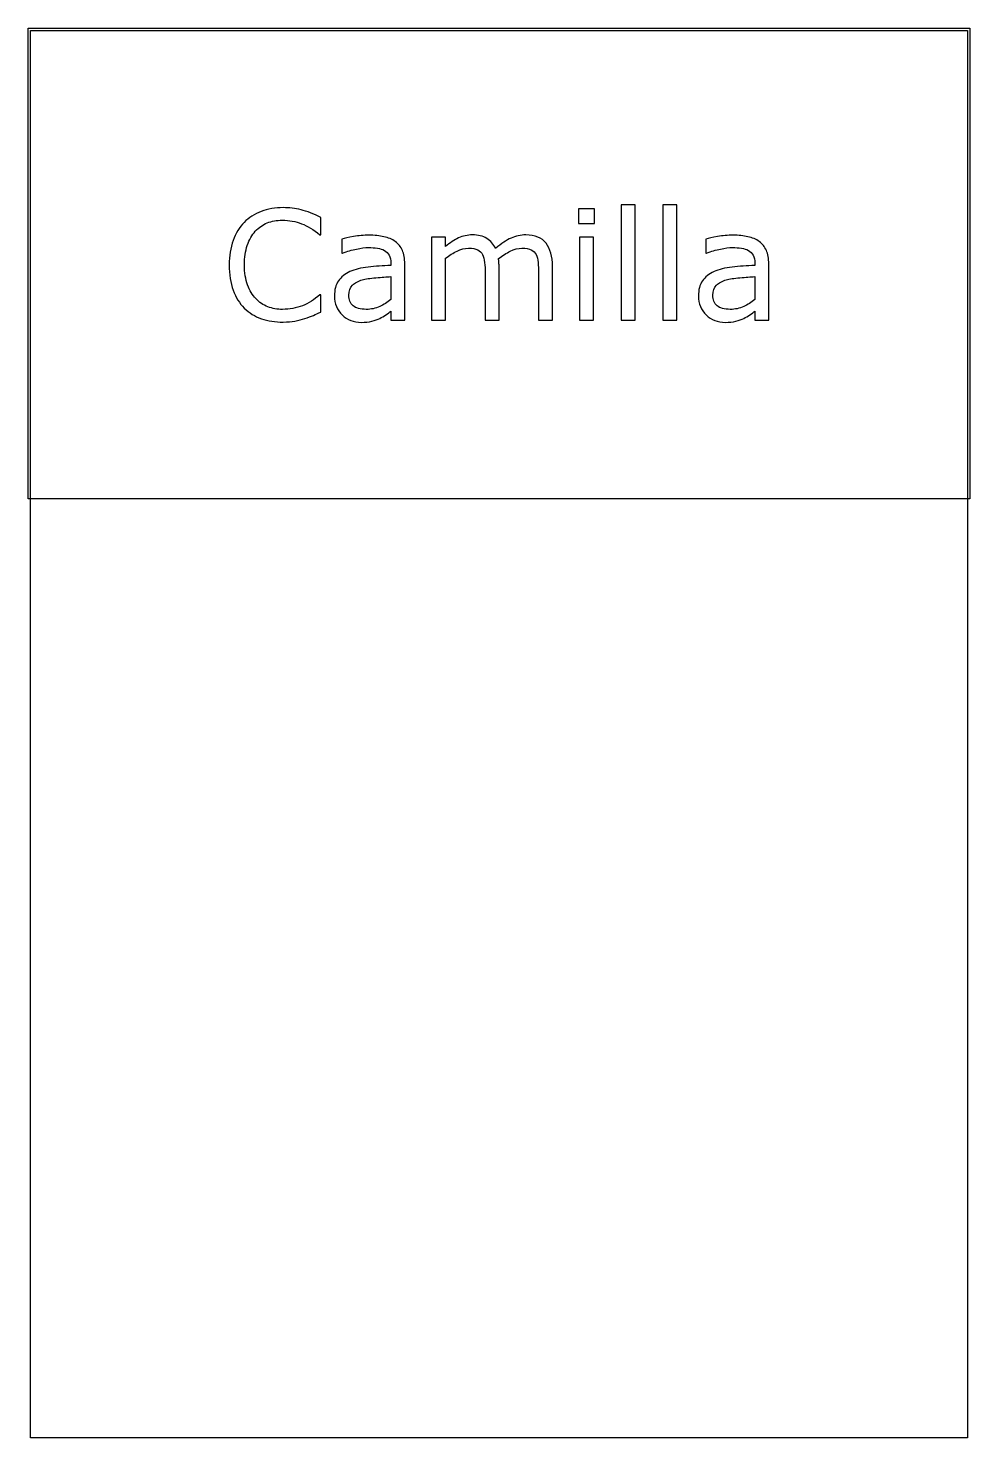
# Model space of a CAD drawing. Extents: x 28 to 595, y 30 to 879.
import ezdxf

# ---------------------------------------------------------------- set-up
doc = ezdxf.new("R2010")
doc.units = 0
doc.layers.add('Lag_1', color=7, linetype='CONTINUOUS')

msp = doc.modelspace()

# ---------------------------------------------------------------- linework, layer by layer
at = {"layer": 'Lag_1', "color": 7}
for points in [[(28.346457, 878.740157), (595.275591, 878.740157), (595.275591, 595.275591), (28.346457, 595.275591)], [(29.757883, 877.328731), (593.864192, 877.328731), (593.864192, 29.757912), (29.757883, 29.757912)], [(181.954355, 770.652683)], [(359.767474, 769.894191), (359.767474, 761.185409), (369.234737, 761.185409), (369.234737, 769.894191)], [(385.40109, 772.440945), (385.40109, 702.958907), (393.794306, 702.958907), (393.794306, 772.440945)], [(410.497654, 772.440945), (410.497654, 702.958907), (418.890869, 702.958907), (418.890869, 772.440945)], [(233.398746, 754.043431)], [(360.304498, 752.83649), (360.304498, 702.958907), (368.697713, 702.958907), (368.697713, 752.83649)], [(452.56337, 754.043431)], [(246.752583, 729.124016)], [(465.91166, 729.124016)]]:
    msp.add_lwpolyline(points, close=True, dxfattribs=at)
for points in [[(203.839812, 754.309179), (204.509718, 754.309179), (204.509718, 764.806226)], [(217.143825, 751.767962), (217.143825, 743.236345), (217.592274, 743.236345)], [(279.661048, 747.300073), (279.661048, 752.83649), (271.267841, 752.83649), (271.267841, 702.958907), (279.661048, 702.958907), (279.661048, 740.202386)], [(295.827591, 754.220597), (295.827392, 754.220597)], [(436.308435, 751.767962), (436.308435, 743.236345), (436.751348, 743.236345)], [(246.752583, 737.207184), (246.752583, 735.911663)], [(246.752583, 708.273867), (246.752583, 702.958907), (255.101502, 702.958907), (255.101502, 736.808564)], [(303.462113, 731.360727), (303.462113, 702.958907), (311.855301, 702.958907), (311.855301, 734.887426)], [(335.656573, 731.360727), (335.656573, 702.958907), (344.049789, 702.958907), (344.049789, 735.335875)], [(465.91166, 737.207184), (465.91166, 735.911663)], [(465.91166, 708.273867), (465.91166, 702.958907), (474.26057, 702.958907), (474.26057, 736.808564)], [(246.752583, 729.124016), (246.752583, 715.23868)], [(465.91166, 729.124016), (465.91166, 715.23868)], [(204.509718, 707.781127), (204.509718, 718.139764), (203.884104, 718.139764)]]:
    msp.add_lwpolyline(points, dxfattribs=at)
for points in [[(168.606054, 768.377214), (164.616951, 766.858975), (161.208383, 764.654366), (158.380291, 761.766732)], [(181.954355, 770.652683), (177.072174, 770.652683), (172.624924, 769.895456), (168.606054, 768.377214)], [(192.628568, 769.357159), (189.086009, 770.220473), (185.526686, 770.652683), (181.954355, 770.652683)], [(204.509718, 764.806226), (200.163387, 766.979391), (196.200899, 768.493845), (192.628568, 769.357159)], [(158.380291, 761.766732), (155.462888, 758.789793), (153.229235, 755.143336), (151.681226, 750.826772)], [(160.257135, 747.925688), (161.418144, 751.349171), (163.025266, 754.174774), (165.079355, 756.40748)], [(165.079355, 756.40748), (167.192983, 758.699725), (169.586379, 760.384993), (172.265624, 761.456693)], [(172.265624, 761.456693), (174.974641, 762.55816), (178.014626, 763.106545), (181.378568, 763.106545)], [(181.378568, 763.106545), (185.486749, 763.106545), (189.342045, 762.407405), (192.944143, 761.008243)], [(192.944143, 761.008243), (196.546241, 759.609082), (200.178176, 757.375427), (203.839812, 754.309179)], [(151.681226, 750.826772), (150.133215, 746.510207), (149.361466, 741.616228), (149.361466, 736.138655)], [(158.557456, 736.138655), (158.557456, 740.604067), (159.125896, 744.531976), (160.257135, 747.925688)], [(224.247047, 753.240648), (221.151027, 752.704801), (218.781142, 752.214504), (217.143825, 751.767962)], [(233.398746, 754.043431), (230.392035, 754.043431), (227.343064, 753.776493), (224.247047, 753.240648)], [(242.550442, 753.152066), (239.960506, 753.747454), (236.911535, 754.043431), (233.398746, 754.043431)], [(249.338092, 750.201157), (247.432847, 751.600318), (245.170151, 752.586449), (242.550442, 753.152066)], [(253.628813, 744.891732), (252.646421, 747.064899), (251.213562, 748.831765), (249.338092, 750.201157)], [(287.472926, 752.393577), (284.882995, 751.173032), (282.280762, 749.473243), (279.661048, 747.300073)], [(295.827392, 754.220597), (292.880211, 754.220597), (290.092649, 753.614124), (287.472926, 752.393577)], [(304.442249, 752.078001), (302.090457, 753.506935), (299.221285, 754.220597), (295.827591, 754.220597)], [(309.757209, 746.137426), (308.596224, 748.667826), (306.823805, 750.649071), (304.442249, 752.078001)], [(319.047307, 752.299458), (316.249002, 751.049144), (313.150932, 748.99529), (309.757209, 746.137426)], [(328.021852, 754.220597), (324.836532, 754.220597), (321.845641, 753.579544), (319.047307, 752.299458)], [(340.124457, 749.221211), (337.534526, 752.555384), (333.499436, 754.220597), (328.021852, 754.220597)], [(344.049789, 735.335875), (344.049789, 741.289759), (342.744151, 745.916808), (340.124457, 749.221211)], [(443.406132, 753.240648), (440.310104, 752.704801), (437.945783, 752.214504), (436.308435, 751.767962)], [(452.56337, 754.043431), (449.556661, 754.043431), (446.502132, 753.776493), (443.406132, 753.240648)], [(461.715052, 753.152066), (459.125121, 753.747454), (456.076148, 754.043431), (452.56337, 754.043431)], [(468.502696, 750.201157), (466.597474, 751.600318), (464.334775, 752.586449), (461.715052, 753.152066)], [(472.787887, 744.891732), (471.805512, 747.064899), (470.378183, 748.831765), (468.502696, 750.201157)], [(217.592274, 743.236345), (220.479905, 744.337811), (223.276467, 745.173184), (225.985482, 745.738804)], [(225.985482, 745.738804), (228.694499, 746.334193), (231.151518, 746.630167), (233.354455, 746.630167)], [(233.354455, 746.630167), (235.170388, 746.630167), (236.913744, 746.514003), (238.580833, 746.275836)], [(238.580833, 746.275836), (240.247919, 746.037669), (241.675243, 745.57643), (242.866018, 744.891732)], [(242.866018, 744.891732), (244.116334, 744.177268), (245.067885, 743.191138), (245.72281, 741.940821)], [(245.72281, 741.940821), (246.407508, 740.690507), (246.752583, 739.112428), (246.752583, 737.207184)], [(255.101502, 736.808564), (255.101502, 740.023659), (254.611205, 742.718565), (253.628813, 744.891732)], [(279.661048, 740.202386), (281.953293, 741.958781), (284.24503, 743.400626), (286.537266, 744.531866)], [(286.537266, 744.531866), (288.859294, 745.663102), (291.165562, 746.231545), (293.457798, 746.231545)], [(293.457798, 746.231545), (295.869118, 746.231545), (297.714161, 745.900991), (298.99423, 745.246063)], [(298.99423, 745.246063), (300.274299, 744.620907), (301.260416, 743.669357), (301.945124, 742.389273)], [(301.945124, 742.389273), (302.570306, 741.198495), (302.96795, 739.605895), (303.146532, 737.611345)], [(311.545474, 739.975394), (313.897266, 741.791327), (316.247102, 743.282277), (318.598866, 744.443283)], [(311.76686, 737.567053), (311.707332, 738.489903), (311.634765, 739.290696), (311.545474, 739.975394)], [(318.598866, 744.443283), (320.950658, 745.634058), (323.300494, 746.231545), (325.652258, 746.231545)], [(325.652258, 746.231545), (328.063578, 746.231545), (329.908592, 745.900991), (331.18869, 745.246063)], [(331.18869, 745.246063), (332.468759, 744.591138), (333.454904, 743.625065), (334.139584, 742.344979)], [(334.139584, 742.344979), (334.764794, 741.154204), (335.167937, 739.561603), (335.34652, 737.567053)], [(436.751348, 743.236345), (439.639002, 744.337811), (442.441077, 745.173184), (445.150091, 745.738804)], [(445.150091, 745.738804), (447.859106, 746.334193), (450.310592, 746.630167), (452.513537, 746.630167)], [(452.513537, 746.630167), (454.329468, 746.630167), (456.072831, 746.514003), (457.739915, 746.275836)], [(457.739915, 746.275836), (459.406998, 746.037669), (460.834328, 745.57643), (462.025106, 744.891732)], [(462.025106, 744.891732), (463.275411, 744.177268), (464.232501, 743.191138), (464.887417, 741.940821)], [(464.887417, 741.940821), (465.572126, 740.690507), (465.91166, 739.112428), (465.91166, 737.207184)], [(474.26057, 736.808564), (474.26057, 740.023659), (473.770261, 742.718565), (472.787887, 744.891732)], [(149.361466, 736.138655), (149.361466, 730.363391), (150.162259, 725.284074), (151.769809, 720.907971)], [(160.4343, 724.080339), (159.183984, 727.444284), (158.557456, 731.464858), (158.557456, 736.138655)], [(222.098916, 732.119219), (219.092207, 730.779593), (216.771423, 728.934585), (215.134104, 726.582801)], [(233.038879, 734.843134), (228.781851, 734.366826), (225.135394, 733.458841), (222.098916, 732.119219)], [(246.752583, 735.911663), (241.870399, 735.673496), (237.295905, 735.319446), (233.038879, 734.843134)], [(303.146532, 737.611345), (303.354879, 735.646561), (303.462113, 733.563663), (303.462113, 731.360727)], [(311.855301, 734.887426), (311.855301, 735.780509), (311.826387, 736.67397), (311.76686, 737.567053)], [(335.34652, 737.567053), (335.554866, 735.5725), (335.656573, 733.504124), (335.656573, 731.360727)], [(441.263537, 732.119219), (438.256828, 730.779593), (435.936019, 728.934585), (434.298728, 726.582801)], [(452.203483, 734.843134), (447.946469, 734.366826), (444.300038, 733.458841), (441.263537, 732.119219)], [(465.91166, 735.911663), (461.029465, 735.673496), (456.460526, 735.319446), (452.203483, 734.843134)], [(165.345103, 715.864297), (163.350553, 717.977925), (161.714387, 720.716397), (160.4343, 724.080339)], [(215.134104, 726.582801), (213.526556, 724.260787), (212.725763, 721.206281), (212.725763, 717.425566)], [(221.384718, 718.00689), (221.384718, 720.53729), (222.132963, 722.518534), (223.621432, 723.947465)], [(223.621432, 723.947465), (225.109902, 725.406165), (227.056567, 726.479427), (229.467889, 727.164125)], [(229.467889, 727.164125), (231.492209, 727.729744), (234.230681, 728.156418), (237.683931, 728.45411)], [(237.683931, 728.45411), (241.166954, 728.751813), (244.192414, 728.975177), (246.752583, 729.124016)], [(434.298728, 726.582801), (432.691172, 724.260787), (431.884857, 721.206281), (431.884857, 717.425566)], [(440.549348, 718.00689), (440.549348, 720.53729), (441.292025, 722.518534), (442.780498, 723.947465)], [(442.780498, 723.947465), (444.268998, 725.406165), (446.221191, 726.479427), (448.63251, 727.164125)], [(448.63251, 727.164125), (450.656844, 727.729744), (453.39531, 728.156418), (456.848561, 728.45411)], [(456.848561, 728.45411), (460.331575, 728.751813), (463.351493, 728.975177), (465.91166, 729.124016)], [(151.769809, 720.907971), (153.377357, 716.561637), (155.611012, 712.978807), (158.468873, 710.150715)], [(172.625494, 710.953495), (169.856938, 712.025192), (167.428962, 713.661361), (165.345103, 715.864297)], [(203.884104, 718.139764), (200.639239, 715.222361), (197.152523, 713.03781), (193.431348, 711.57911)], [(212.725763, 717.425566), (212.725763, 712.811307), (214.283784, 709.019634), (217.409573, 706.042692)], [(223.975763, 711.534818), (222.249138, 712.993518), (221.384718, 715.149026), (221.384718, 718.00689)], [(246.752583, 715.23868), (244.668725, 713.631132), (242.406028, 712.247374), (239.964936, 711.086369)], [(431.884857, 717.425566), (431.884857, 712.811307), (433.448419, 709.019634), (436.574183, 706.042692)], [(443.140384, 711.534818), (441.413745, 712.993518), (440.549348, 715.149026), (440.549348, 718.00689)], [(465.91166, 715.23868), (463.827798, 713.631132), (461.565128, 712.247374), (459.124016, 711.086369)], [(158.468873, 710.150715), (161.386277, 707.263081), (164.809363, 705.131082), (168.738928, 703.761687)], [(181.46715, 709.386687), (178.371133, 709.386687), (175.423816, 709.911564), (172.625494, 710.953495)], [(193.431348, 711.57911), (189.710172, 710.120409), (185.724176, 709.386687), (181.46715, 709.386687)], [(194.859746, 703.805978), (197.003143, 704.490676), (198.731976, 705.14625), (200.041829, 705.771408)], [(200.041829, 705.771408), (201.381454, 706.396567), (202.872404, 707.066663), (204.509718, 707.781127)], [(217.409573, 706.042692), (220.535359, 703.06575), (224.347093, 701.574803), (228.842274, 701.574803)], [(231.881766, 709.386687), (228.339207, 709.386687), (225.702388, 710.105888), (223.975763, 711.534818)], [(239.964936, 711.086369), (237.523844, 709.95513), (234.828938, 709.386687), (231.881766, 709.386687)], [(240.053519, 703.98868), (241.244294, 704.524533), (242.462775, 705.238194), (243.713089, 706.131275)], [(243.713089, 706.131275), (244.993175, 707.054125), (246.008347, 707.767787), (246.752583, 708.273867)], [(436.574183, 706.042692), (439.699975, 703.06575), (443.511694, 701.574803), (448.006904, 701.574803)], [(451.040854, 709.386687), (447.498283, 709.386687), (444.866995, 710.105888), (443.140384, 711.534818)], [(459.124016, 711.086369), (456.682932, 709.95513), (453.988035, 709.386687), (451.040854, 709.386687)], [(459.212598, 703.98868), (460.403376, 704.524533), (461.627405, 705.238194), (462.87771, 706.131275)], [(462.87771, 706.131275), (464.157808, 707.054125), (465.167424, 707.767787), (465.91166, 708.273867)], [(168.738928, 703.761687), (172.698259, 702.422065), (177.087421, 701.751969), (181.910064, 701.751969)], [(181.910064, 701.751969), (184.470233, 701.751969), (186.811075, 701.960797), (188.924706, 702.377583)], [(188.924706, 702.377583), (191.068101, 702.764586), (193.043809, 703.240362), (194.859746, 703.805978)], [(228.842274, 701.574803), (231.283366, 701.574803), (233.415366, 701.812687), (235.231299, 702.289001)], [(235.231299, 702.289001), (237.047233, 702.735542), (238.654358, 703.303985), (240.053519, 703.98868)], [(448.006904, 701.574803), (450.447987, 701.574803), (452.574454, 701.812687), (454.390384, 702.289001)], [(454.390384, 702.289001), (456.206315, 702.735542), (457.813446, 703.303985), (459.212598, 703.98868)]]:
    msp.add_open_spline(points, degree=3, dxfattribs=at)

doc.saveas('drawing.dxf')
